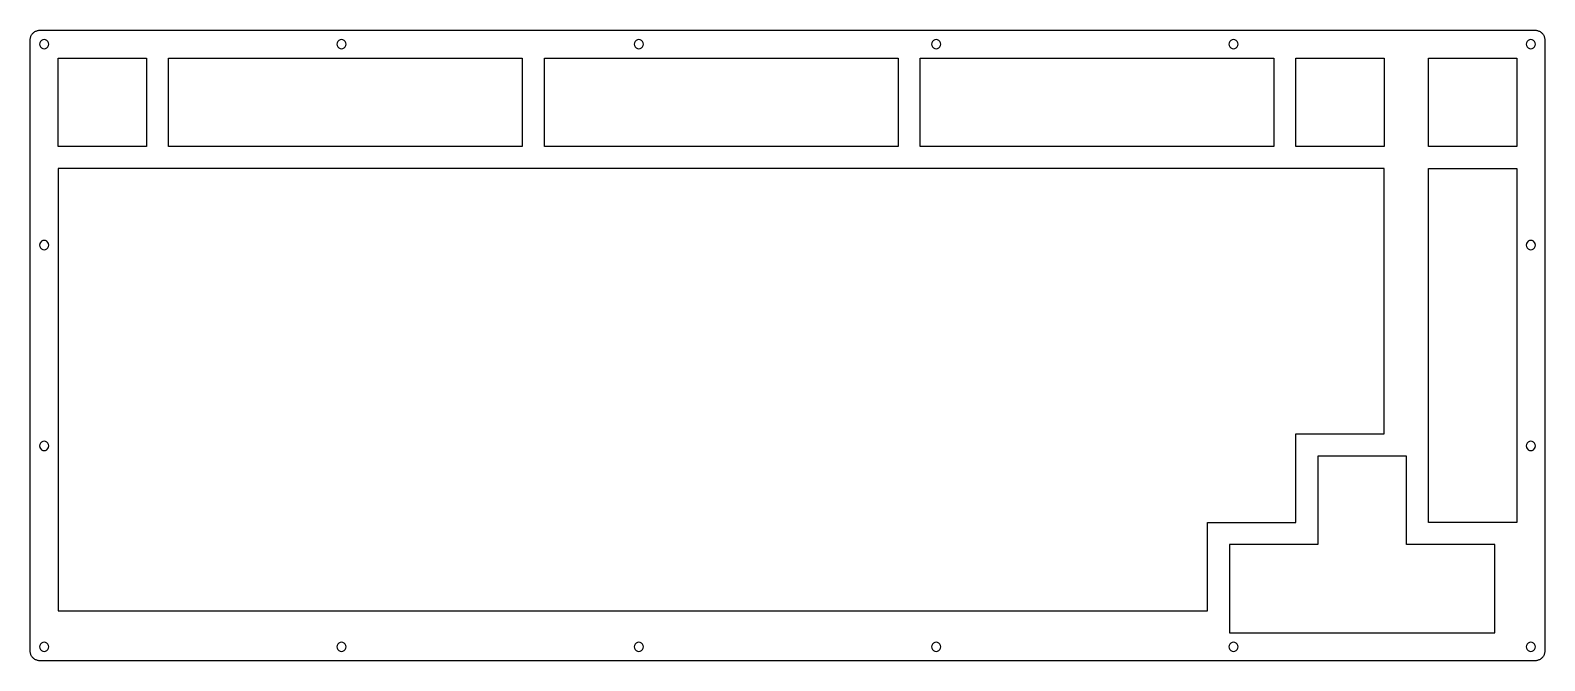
# Model space of a CAD drawing. Extents: x 0 to 326, y 0 to 136.
import ezdxf

# ---------------------------------------------------------------- set-up
doc = ezdxf.new("R2010")
doc.units = 0
doc.layers.get('0').update_dxf_attribs({"linetype": 'CONTINUOUS'})

msp = doc.modelspace()

# ---------------------------------------------------------------- linework, layer by layer
at = {"color": 0}
for p, q in [((0.095085, 134.076), (0.101975, 134.233)), ((0.095085, 2.25034), (0.095085, 134.076)), ((0.101975, 134.233), (0.119889, 134.39)), ((0.119889, 134.39), (0.150206, 134.543)), ((0.150206, 134.543), (0.192925, 134.696)), ((0.192925, 134.696), (0.248047, 134.842)), ((0.248047, 134.842), (0.312815, 134.984)), ((0.312815, 134.984), (0.389985, 135.122)), ((0.389985, 135.122), (0.4768, 135.253)), ((0.4768, 135.253), (0.574643, 135.376)), ((0.574643, 135.376), (0.680752, 135.491)), ((0.680752, 135.491), (0.796505, 135.598)), ((0.796505, 135.598), (0.919152, 135.695)), ((0.919152, 135.695), (1.05006, 135.782)), ((1.05006, 135.782), (1.18787, 135.859)), ((1.18787, 135.859), (1.32981, 135.924)), ((1.32981, 135.924), (1.47588, 135.979)), ((1.47588, 135.979), (1.62884, 136.022)), ((1.62884, 136.022), (1.7818, 136.052)), ((1.7818, 136.052), (1.9389, 136.07)), ((1.9389, 136.07), (2.096, 136.077)), ((2.096, 136.077), (324.422, 136.077)), ((2.50803, 133.886), (2.28617, 133.664)), ((2.78501, 134.029), (2.50803, 133.886)), ((3.09507, 134.078), (2.78501, 134.029)), ((3.40513, 134.029), (3.09507, 134.078)), ((3.68212, 133.886), (3.40513, 134.029)), ((3.90398, 133.664), (3.68212, 133.886)), ((66.573, 133.886), (66.3512, 133.664)), ((66.8514, 134.029), (66.573, 133.886)), ((67.1601, 134.076), (66.8514, 134.029)), ((67.4702, 134.029), (67.1601, 134.076)), ((67.7471, 133.886), (67.4702, 134.029)), ((67.969, 133.664), (67.7471, 133.886)), ((130.638, 133.886), (130.416, 133.664)), ((130.917, 134.029), (130.638, 133.886)), ((131.225, 134.076), (130.917, 134.029)), ((131.535, 134.029), (131.225, 134.076)), ((131.814, 133.886), (131.535, 134.029)), ((132.034, 133.664), (131.814, 133.886)), ((194.703, 133.886), (194.481, 133.664)), ((194.981, 134.029), (194.703, 133.886)), ((195.29, 134.076), (194.981, 134.029)), ((195.6, 134.029), (195.29, 134.076)), ((195.878, 133.886), (195.6, 134.029)), ((196.099, 133.664), (195.878, 133.886)), ((258.768, 133.886), (258.546, 133.664)), ((259.046, 134.029), (258.768, 133.886)), ((259.355, 134.076), (259.046, 134.029)), ((259.665, 134.029), (259.355, 134.076)), ((259.944, 133.886), (259.665, 134.029)), ((260.164, 133.664), (259.944, 133.886)), ((322.833, 133.886), (322.611, 133.664)), ((323.111, 134.029), (322.833, 133.886)), ((323.421, 134.076), (323.111, 134.029)), ((323.73, 134.029), (323.421, 134.076)), ((324.008, 133.886), (323.73, 134.029)), ((324.23, 133.664), (324.008, 133.886)), ((324.422, 136.077), (324.578, 136.07)), ((324.578, 136.07), (324.733, 136.052)), ((324.733, 136.052), (324.888, 136.022)), ((324.888, 136.022), (325.039, 135.979)), ((325.039, 135.979), (325.187, 135.924)), ((325.187, 135.924), (325.328, 135.859)), ((325.328, 135.859), (325.465, 135.782)), ((325.465, 135.782), (325.596, 135.695)), ((325.596, 135.695), (325.72, 135.598)), ((325.72, 135.598), (325.836, 135.491)), ((325.836, 135.491), (325.942, 135.376)), ((325.942, 135.376), (326.04, 135.253)), ((326.04, 135.253), (326.126, 135.122)), ((326.126, 135.122), (326.204, 134.984)), ((326.204, 134.984), (326.268, 134.842)), ((326.268, 134.842), (326.324, 134.696)), ((326.324, 134.696), (326.365, 134.543)), ((326.365, 134.543), (326.397, 134.39)), ((326.397, 134.39), (326.415, 134.233)), ((326.415, 134.233), (326.421, 134.076)), ((326.421, 134.076), (326.421, 2.25034)), ((2.14285, 133.387), (2.096, 133.077)), ((2.096, 133.077), (2.14285, 132.767)), ((2.28617, 133.664), (2.14285, 133.387)), ((2.14285, 132.767), (2.28617, 132.49)), ((2.28617, 132.49), (2.50803, 132.268)), ((2.50803, 132.268), (2.78501, 132.126)), ((2.78501, 132.126), (3.09507, 132.078)), ((3.09507, 132.078), (3.40513, 132.126)), ((3.40513, 132.126), (3.68212, 132.268)), ((3.68212, 132.268), (3.90398, 132.49)), ((4.04594, 133.387), (3.90398, 133.664)), ((3.90398, 132.49), (4.04594, 132.767)), ((4.09554, 133.077), (4.04594, 133.387)), ((4.04594, 132.767), (4.09554, 133.077)), ((66.2093, 133.387), (66.161, 133.077)), ((66.161, 133.077), (66.2093, 132.767)), ((66.3512, 133.664), (66.2093, 133.387)), ((66.2093, 132.767), (66.3512, 132.49)), ((66.3512, 132.49), (66.573, 132.268)), ((66.573, 132.268), (66.8514, 132.126)), ((66.8514, 132.126), (67.1601, 132.077)), ((67.1601, 132.077), (67.4702, 132.126)), ((67.4702, 132.126), (67.7471, 132.268)), ((67.7471, 132.268), (67.969, 132.49)), ((68.1108, 133.387), (67.969, 133.664)), ((67.969, 132.49), (68.1108, 132.767)), ((68.1605, 133.077), (68.1108, 133.387)), ((68.1108, 132.767), (68.1605, 133.077)), ((130.274, 133.387), (130.226, 133.077)), ((130.226, 133.077), (130.274, 132.767)), ((130.416, 133.664), (130.274, 133.387)), ((130.274, 132.767), (130.416, 132.49)), ((130.416, 132.49), (130.638, 132.268)), ((130.638, 132.268), (130.917, 132.126)), ((130.917, 132.126), (131.225, 132.077)), ((131.225, 132.077), (131.535, 132.126)), ((131.535, 132.126), (131.814, 132.268)), ((131.814, 132.268), (132.034, 132.49)), ((132.176, 133.387), (132.034, 133.664)), ((132.034, 132.49), (132.176, 132.767)), ((132.226, 133.077), (132.176, 133.387)), ((132.176, 132.767), (132.226, 133.077)), ((194.339, 133.387), (194.291, 133.077)), ((194.291, 133.077), (194.339, 132.767)), ((194.481, 133.664), (194.339, 133.387)), ((194.339, 132.767), (194.481, 132.49)), ((194.481, 132.49), (194.703, 132.268)), ((194.703, 132.268), (194.981, 132.126)), ((194.981, 132.126), (195.29, 132.077)), ((195.29, 132.077), (195.6, 132.126)), ((195.6, 132.126), (195.878, 132.268)), ((195.878, 132.268), (196.099, 132.49)), ((196.241, 133.387), (196.099, 133.664)), ((196.099, 132.49), (196.241, 132.767)), ((196.29, 133.077), (196.241, 133.387)), ((196.241, 132.767), (196.29, 133.077)), ((258.404, 133.387), (258.356, 133.077)), ((258.356, 133.077), (258.404, 132.767)), ((258.546, 133.664), (258.404, 133.387)), ((258.404, 132.767), (258.546, 132.49)), ((258.546, 132.49), (258.768, 132.268)), ((258.768, 132.268), (259.046, 132.126)), ((259.046, 132.126), (259.355, 132.077)), ((259.355, 132.077), (259.665, 132.126)), ((259.665, 132.126), (259.944, 132.268)), ((259.944, 132.268), (260.164, 132.49)), ((260.306, 133.387), (260.164, 133.664)), ((260.164, 132.49), (260.306, 132.767)), ((260.356, 133.077), (260.306, 133.387)), ((260.306, 132.767), (260.356, 133.077)), ((322.469, 133.387), (322.421, 133.077)), ((322.421, 133.077), (322.469, 132.767)), ((322.611, 133.664), (322.469, 133.387)), ((322.469, 132.767), (322.611, 132.49)), ((322.611, 132.49), (322.833, 132.268)), ((322.833, 132.268), (323.111, 132.126)), ((323.111, 132.126), (323.421, 132.077)), ((323.421, 132.077), (323.73, 132.126)), ((323.73, 132.126), (324.008, 132.268)), ((324.008, 132.268), (324.23, 132.49)), ((324.372, 133.387), (324.23, 133.664)), ((324.23, 132.49), (324.372, 132.767)), ((324.422, 133.077), (324.372, 133.387)), ((324.372, 132.767), (324.422, 133.077)), ((6.09367, 130.079), (25.1465, 130.079)), ((6.09367, 111.026), (6.09367, 130.079)), ((25.1465, 130.079), (25.1465, 111.026)), ((29.9062, 130.079), (106.109, 130.079)), ((29.9062, 111.026), (29.9062, 130.079)), ((106.109, 130.079), (106.109, 111.026)), ((110.87, 130.079), (187.071, 130.079)), ((110.87, 111.026), (110.87, 130.079)), ((187.071, 130.079), (187.071, 111.026)), ((191.831, 130.079), (268.034, 130.079)), ((191.831, 111.026), (191.831, 130.079)), ((268.034, 130.079), (268.034, 111.026)), ((272.795, 130.079), (291.846, 130.079)), ((272.795, 111.026), (272.795, 130.079)), ((291.846, 130.079), (291.846, 111.026)), ((301.37, 130.079), (320.421, 130.079)), ((301.37, 111.026), (301.37, 130.079)), ((320.421, 130.079), (320.421, 111.026)), ((25.1465, 111.026), (6.09367, 111.026)), ((106.109, 111.026), (29.9062, 111.026)), ((187.071, 111.026), (110.87, 111.026)), ((268.034, 111.026), (191.831, 111.026)), ((291.846, 111.026), (272.795, 111.026)), ((320.421, 111.026), (301.37, 111.026)), ((6.09367, 106.266), (6.09367, 87.2134)), ((291.846, 106.266), (6.09367, 106.266)), ((291.846, 49.1134), (291.846, 106.266)), ((301.37, 106.266), (320.421, 106.266)), ((301.37, 30.0633), (301.37, 106.266)), ((320.421, 106.266), (320.421, 30.0633)), ((2.14285, 90.1114), (2.096, 89.8013)), ((2.096, 89.8013), (2.14285, 89.4927)), ((2.28617, 90.3898), (2.14285, 90.1114)), ((2.14285, 89.4927), (2.28617, 89.2143)), ((2.50803, 90.6103), (2.28617, 90.3898)), ((2.28617, 89.2143), (2.50803, 88.9924)), ((2.78501, 90.7521), (2.50803, 90.6103)), ((2.50803, 88.9924), (2.78501, 88.8503)), ((3.09507, 90.8018), (2.78501, 90.7521)), ((2.78501, 88.8503), (3.09507, 88.8023)), ((3.40513, 90.7521), (3.09507, 90.8018)), ((3.09507, 88.8023), (3.40513, 88.8503)), ((3.68212, 90.6103), (3.40513, 90.7521)), ((3.40513, 88.8503), (3.68212, 88.9924)), ((3.90398, 90.3898), (3.68212, 90.6103)), ((3.68212, 88.9924), (3.90398, 89.2143)), ((4.04594, 90.1114), (3.90398, 90.3898)), ((3.90398, 89.2143), (4.04594, 89.4927)), ((4.09554, 89.8013), (4.04594, 90.1114)), ((4.04594, 89.4927), (4.09554, 89.8013)), ((322.469, 90.1114), (322.421, 89.8013)), ((322.421, 89.8013), (322.469, 89.4927)), ((322.611, 90.3898), (322.469, 90.1114)), ((322.469, 89.4927), (322.611, 89.2143)), ((322.833, 90.6103), (322.611, 90.3898)), ((322.611, 89.2143), (322.833, 88.9924)), ((323.111, 90.7521), (322.833, 90.6103)), ((322.833, 88.9924), (323.111, 88.8503)), ((323.421, 90.8018), (323.111, 90.7521)), ((323.111, 88.8503), (323.421, 88.8023)), ((323.73, 90.7521), (323.421, 90.8018)), ((323.421, 88.8023), (323.73, 88.8503)), ((324.008, 90.6103), (323.73, 90.7521)), ((323.73, 88.8503), (324.008, 88.9924)), ((324.23, 90.3898), (324.008, 90.6103)), ((324.008, 88.9924), (324.23, 89.2143)), ((324.372, 90.1114), (324.23, 90.3898)), ((324.23, 89.2143), (324.372, 89.4927)), ((324.422, 89.8013), (324.372, 90.1114)), ((324.372, 89.4927), (324.422, 89.8013)), ((6.09367, 87.2134), (6.09505, 87.2134)), ((6.09505, 87.2134), (6.09505, 68.1662)), ((6.09505, 68.1662), (6.09367, 68.1662)), ((6.09367, 68.1662), (6.09367, 49.1134)), ((6.09367, 49.1134), (6.09505, 49.1134)), ((6.09505, 49.1134), (6.09505, 11.0147)), ((272.796, 30.0633), (272.796, 49.1134)), ((272.796, 49.1134), (291.846, 49.1134)), ((2.14285, 46.8355), (2.096, 46.5268)), ((2.096, 46.5268), (2.14285, 46.2181)), ((2.28617, 47.1152), (2.14285, 46.8355)), ((2.14285, 46.2181), (2.28617, 45.9384)), ((2.50803, 47.3357), (2.28617, 47.1152)), ((2.28617, 45.9384), (2.50803, 45.7179)), ((2.78501, 47.4775), (2.50803, 47.3357)), ((2.50803, 45.7179), (2.78501, 45.5757)), ((3.09507, 47.5273), (2.78501, 47.4775)), ((3.40513, 47.4775), (3.09507, 47.5273)), ((3.68212, 47.3357), (3.40513, 47.4775)), ((3.40513, 45.5757), (3.68212, 45.7179)), ((3.90398, 47.1152), (3.68212, 47.3357)), ((3.68212, 45.7179), (3.90398, 45.9384)), ((4.04594, 46.8355), (3.90398, 47.1152)), ((3.90398, 45.9384), (4.04594, 46.2181)), ((4.09554, 46.5268), (4.04594, 46.8355)), ((4.04594, 46.2181), (4.09554, 46.5268)), ((322.469, 46.8355), (322.421, 46.5268)), ((322.421, 46.5268), (322.469, 46.2181)), ((322.611, 47.1152), (322.469, 46.8355)), ((322.469, 46.2181), (322.611, 45.9384)), ((322.833, 47.3357), (322.611, 47.1152)), ((322.611, 45.9384), (322.833, 45.7179)), ((323.111, 47.4775), (322.833, 47.3357)), ((322.833, 45.7179), (323.111, 45.5757)), ((323.421, 47.5273), (323.111, 47.4775)), ((323.73, 47.4775), (323.421, 47.5273)), ((324.008, 47.3357), (323.73, 47.4775)), ((323.73, 45.5757), (324.008, 45.7179)), ((324.23, 47.1152), (324.008, 47.3357)), ((324.008, 45.7179), (324.23, 45.9384)), ((324.372, 46.8355), (324.23, 47.1152)), ((324.23, 45.9384), (324.372, 46.2181)), ((324.422, 46.5268), (324.372, 46.8355)), ((324.372, 46.2181), (324.422, 46.5268)), ((2.78501, 45.5757), (3.09507, 45.5263)), ((3.09507, 45.5263), (3.40513, 45.5757)), ((277.556, 44.3523), (277.556, 25.3022)), ((296.609, 44.3523), (277.556, 44.3523)), ((296.609, 25.3022), (296.609, 44.3523)), ((323.111, 45.5757), (323.421, 45.5263)), ((323.421, 45.5263), (323.73, 45.5757)), ((253.746, 11.0147), (253.746, 30.0633)), ((253.746, 30.0633), (272.796, 30.0633)), ((320.421, 30.0633), (301.37, 30.0633)), ((277.556, 25.3022), (258.506, 25.3022)), ((258.506, 25.3022), (258.506, 6.2508)), ((315.659, 25.3022), (296.609, 25.3022)), ((315.659, 6.2508), (315.659, 25.3022)), ((6.09505, 11.0147), (253.746, 11.0147)), ((2.14285, 3.56087), (2.096, 3.25079)), ((2.28617, 3.83921), (2.14285, 3.56087)), ((2.50803, 4.06107), (2.28617, 3.83921)), ((2.78501, 4.20303), (2.50803, 4.06107)), ((3.09507, 4.25125), (2.78501, 4.20303)), ((3.40513, 4.20303), (3.09507, 4.25125)), ((3.68212, 4.06107), (3.40513, 4.20303)), ((3.90398, 3.83921), (3.68212, 4.06107)), ((4.04594, 3.56087), (3.90398, 3.83921)), ((4.09554, 3.25079), (4.04594, 3.56087)), ((66.2093, 3.56087), (66.161, 3.25079)), ((66.3512, 3.83921), (66.2093, 3.56087)), ((66.573, 4.06107), (66.3512, 3.83921)), ((66.8514, 4.20303), (66.573, 4.06107)), ((67.1601, 4.25125), (66.8514, 4.20303)), ((67.4702, 4.20303), (67.1601, 4.25125)), ((67.7471, 4.06107), (67.4702, 4.20303)), ((67.969, 3.83921), (67.7471, 4.06107)), ((68.1108, 3.56087), (67.969, 3.83921)), ((68.1605, 3.25079), (68.1108, 3.56087)), ((130.274, 3.56087), (130.226, 3.25079)), ((130.416, 3.83921), (130.274, 3.56087)), ((130.638, 4.06107), (130.416, 3.83921)), ((130.917, 4.20303), (130.638, 4.06107)), ((131.225, 4.25125), (130.917, 4.20303)), ((131.535, 4.20303), (131.225, 4.25125)), ((131.814, 4.06107), (131.535, 4.20303)), ((132.034, 3.83921), (131.814, 4.06107)), ((132.176, 3.56087), (132.034, 3.83921)), ((132.226, 3.25079), (132.176, 3.56087)), ((194.339, 3.56087), (194.291, 3.25079)), ((194.481, 3.83921), (194.339, 3.56087)), ((194.703, 4.06107), (194.481, 3.83921)), ((194.981, 4.20303), (194.703, 4.06107)), ((195.29, 4.25125), (194.981, 4.20303)), ((195.6, 4.20303), (195.29, 4.25125)), ((195.878, 4.06107), (195.6, 4.20303)), ((196.099, 3.83921), (195.878, 4.06107)), ((196.241, 3.56087), (196.099, 3.83921)), ((196.29, 3.25079), (196.241, 3.56087)), ((258.404, 3.56087), (258.356, 3.25079)), ((258.546, 3.83921), (258.404, 3.56087)), ((258.506, 6.2508), (315.659, 6.2508)), ((258.768, 4.06107), (258.546, 3.83921)), ((259.046, 4.20303), (258.768, 4.06107)), ((259.355, 4.25125), (259.046, 4.20303)), ((259.665, 4.20303), (259.355, 4.25125)), ((259.944, 4.06107), (259.665, 4.20303)), ((260.164, 3.83921), (259.944, 4.06107)), ((260.306, 3.56087), (260.164, 3.83921)), ((260.356, 3.25079), (260.306, 3.56087)), ((322.469, 3.56087), (322.421, 3.25079)), ((322.611, 3.83921), (322.469, 3.56087)), ((322.833, 4.06107), (322.611, 3.83921)), ((323.111, 4.20303), (322.833, 4.06107)), ((323.421, 4.25125), (323.111, 4.20303)), ((323.73, 4.20303), (323.421, 4.25125)), ((324.008, 4.06107), (323.73, 4.20303)), ((324.23, 3.83921), (324.008, 4.06107)), ((324.372, 3.56087), (324.23, 3.83921)), ((324.422, 3.25079), (324.372, 3.56087)), ((0.101975, 2.09462), (0.095085, 2.25034)), ((0.119889, 1.9389), (0.101975, 2.09462)), ((0.150206, 1.78456), (0.119889, 1.9389)), ((0.192925, 1.63298), (0.150206, 1.78456)), ((0.248047, 1.48553), (0.192925, 1.63298)), ((0.312815, 1.34359), (0.248047, 1.48553)), ((0.389985, 1.20716), (0.312815, 1.34359)), ((0.4768, 1.07625), (0.389985, 1.20716)), ((0.574643, 0.952225), (0.4768, 1.07625)), ((0.680752, 0.836468), (0.574643, 0.952225)), ((0.796505, 0.730359), (0.680752, 0.836468)), ((0.919152, 0.63252), (0.796505, 0.730359)), ((1.05006, 0.545705), (0.919152, 0.63252)), ((1.18787, 0.468535), (1.05006, 0.545705)), ((1.32981, 0.403765), (1.18787, 0.468535)), ((1.47588, 0.348644), (1.32981, 0.403765)), ((1.62884, 0.307303), (1.47588, 0.348644)), ((1.7818, 0.275608), (1.62884, 0.307303)), ((1.9389, 0.257693), (1.7818, 0.275608)), ((2.096, 0.250803), (1.9389, 0.257693)), ((2.096, 3.25079), (2.14285, 2.94211)), ((324.42, 0.250803), (2.096, 0.250803)), ((2.14285, 2.94211), (2.28617, 2.66375)), ((2.28617, 2.66375), (2.50803, 2.44189)), ((2.50803, 2.44189), (2.78501, 2.29995)), ((2.78501, 2.29995), (3.09507, 2.25034)), ((3.09507, 2.25034), (3.40513, 2.29995)), ((3.40513, 2.29995), (3.68212, 2.44189)), ((3.68212, 2.44189), (3.90398, 2.66375)), ((3.90398, 2.66375), (4.04594, 2.94211)), ((4.04594, 2.94211), (4.09554, 3.25079)), ((66.161, 3.25079), (66.2093, 2.94211)), ((66.2093, 2.94211), (66.3512, 2.66375)), ((66.3512, 2.66375), (66.573, 2.44189)), ((66.573, 2.44189), (66.8514, 2.29995)), ((66.8514, 2.29995), (67.1601, 2.25034)), ((67.1601, 2.25034), (67.4702, 2.29995)), ((67.4702, 2.29995), (67.7471, 2.44189)), ((67.7471, 2.44189), (67.969, 2.66375)), ((67.969, 2.66375), (68.1108, 2.94211)), ((68.1108, 2.94211), (68.1605, 3.25079)), ((130.226, 3.25079), (130.274, 2.94211)), ((130.274, 2.94211), (130.416, 2.66375)), ((130.416, 2.66375), (130.638, 2.44189)), ((130.638, 2.44189), (130.917, 2.29995)), ((130.917, 2.29995), (131.225, 2.25034)), ((131.225, 2.25034), (131.535, 2.29995)), ((131.535, 2.29995), (131.814, 2.44189)), ((131.814, 2.44189), (132.034, 2.66375)), ((132.034, 2.66375), (132.176, 2.94211)), ((132.176, 2.94211), (132.226, 3.25079)), ((194.291, 3.25079), (194.339, 2.94211)), ((194.339, 2.94211), (194.481, 2.66375)), ((194.481, 2.66375), (194.703, 2.44189)), ((194.703, 2.44189), (194.981, 2.29995)), ((194.981, 2.29995), (195.29, 2.25034)), ((195.29, 2.25034), (195.6, 2.29995)), ((195.6, 2.29995), (195.878, 2.44189)), ((195.878, 2.44189), (196.099, 2.66375)), ((196.099, 2.66375), (196.241, 2.94211)), ((196.241, 2.94211), (196.29, 3.25079)), ((258.356, 3.25079), (258.404, 2.94211)), ((258.404, 2.94211), (258.546, 2.66375)), ((258.546, 2.66375), (258.768, 2.44189)), ((258.768, 2.44189), (259.046, 2.29995)), ((259.046, 2.29995), (259.355, 2.25034)), ((259.355, 2.25034), (259.665, 2.29995)), ((259.665, 2.29995), (259.944, 2.44189)), ((259.944, 2.44189), (260.164, 2.66375)), ((260.164, 2.66375), (260.306, 2.94211)), ((260.306, 2.94211), (260.356, 3.25079)), ((322.421, 3.25079), (322.469, 2.94211)), ((322.469, 2.94211), (322.611, 2.66375)), ((322.611, 2.66375), (322.833, 2.44189)), ((322.833, 2.44189), (323.111, 2.29995)), ((323.111, 2.29995), (323.421, 2.25034)), ((323.421, 2.25034), (323.73, 2.29995)), ((323.73, 2.29995), (324.008, 2.44189)), ((324.008, 2.44189), (324.23, 2.66375)), ((324.23, 2.66375), (324.372, 2.94211)), ((324.372, 2.94211), (324.422, 3.25079)), ((324.578, 0.257693), (324.42, 0.250803)), ((324.733, 0.275608), (324.578, 0.257693)), ((324.888, 0.307303), (324.733, 0.275608)), ((325.039, 0.348644), (324.888, 0.307303)), ((325.187, 0.403765), (325.039, 0.348644)), ((325.328, 0.468535), (325.187, 0.403765)), ((325.465, 0.545705), (325.328, 0.468535)), ((325.596, 0.63252), (325.465, 0.545705)), ((325.72, 0.730359), (325.596, 0.63252)), ((325.836, 0.836468), (325.72, 0.730359)), ((325.942, 0.952225), (325.836, 0.836468)), ((326.04, 1.07625), (325.942, 0.952225)), ((326.126, 1.20716), (326.04, 1.07625)), ((326.204, 1.34359), (326.126, 1.20716)), ((326.268, 1.48553), (326.204, 1.34359)), ((326.324, 1.63298), (326.268, 1.48553)), ((326.365, 1.78456), (326.324, 1.63298)), ((326.397, 1.9389), (326.365, 1.78456)), ((326.415, 2.09462), (326.397, 1.9389)), ((326.421, 2.25034), (326.415, 2.09462))]:
    msp.add_line(p, q, dxfattribs=at)

doc.saveas('drawing.dxf')
